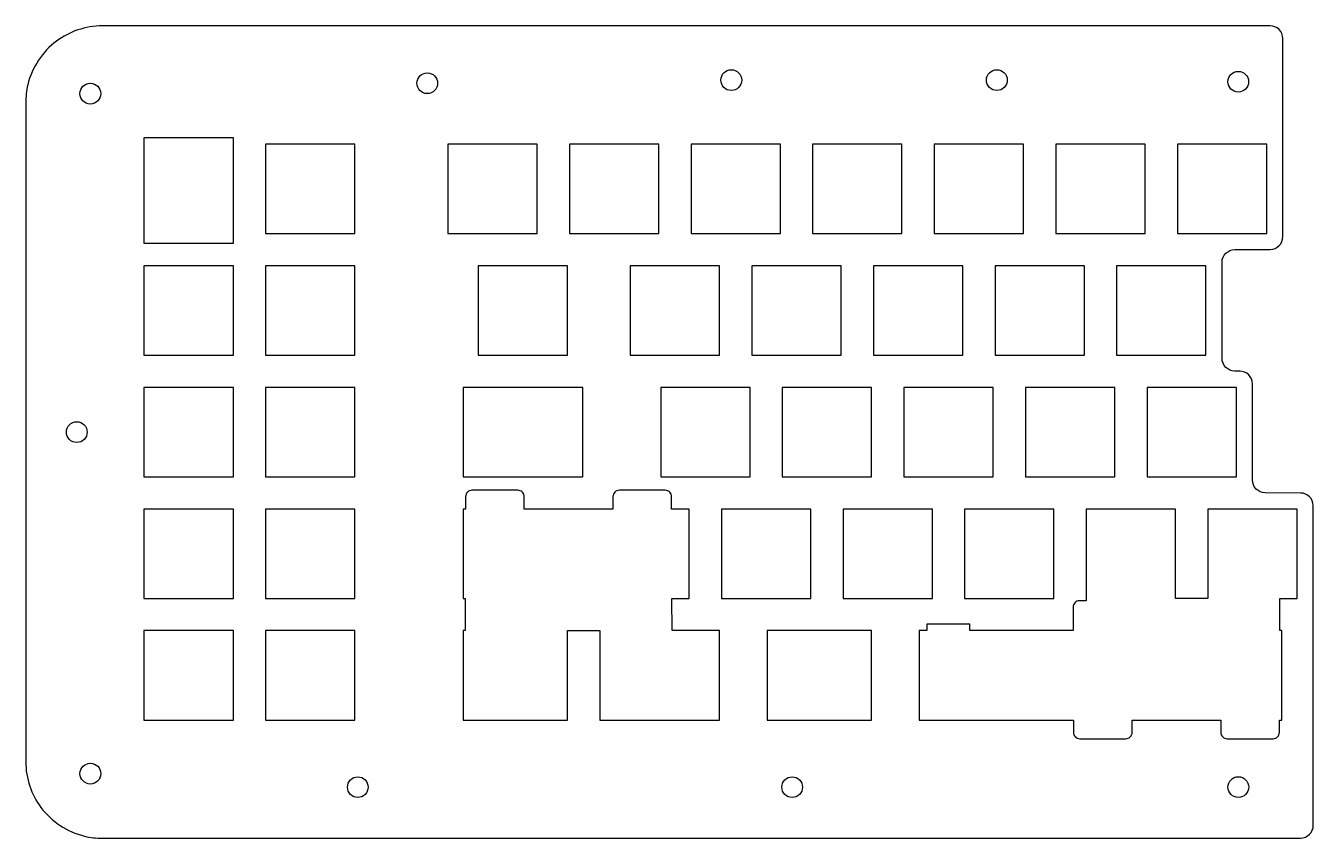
# Model space of a CAD drawing. Header units: millimetres. Extents: x -185 to 17, y -139 to -12.
import ezdxf

# ---------------------------------------------------------------- set-up
doc = ezdxf.new("R2010")
doc.units = ezdxf.units.MM
doc.layers.get('0').update_dxf_attribs({"linetype": 'CONTINUOUS'})

msp = doc.modelspace()

# ---------------------------------------------------------------- linework, layer by layer
for p, q in [((10.02, -11.67), (-172.96, -11.69)), ((12.02, -21.68), (12.02, -13.67)), ((12.02, -21.7), (12.02, -21.68)), ((12.02, -44.7), (12.02, -21.7)), ((-184.96, -23.69), (-184.96, -126.94)), ((4.49, -46.71), (10.02, -46.7)), ((2.49, -63.77), (2.49, -48.71)), ((5.25, -65.77), (4.49, -65.77)), ((7.25, -82.83), (7.25, -67.77)), ((14.79, -84.86), (9.24, -84.83)), ((16.78, -128.91), (16.78, -86.86)), ((16.78, -136.91), (16.78, -128.93)), ((-172.96, -138.94), (14.78, -138.91))]:
    msp.add_line(p, q)
for points in [[(-152.43, -45.72), (-152.43, -29.22), (-166.43, -29.22), (-166.43, -45.72)], [(-147.38, -44.22), (-133.38, -44.22), (-133.38, -30.22), (-147.38, -30.22)], [(-104.81, -44.22), (-104.81, -30.22), (-118.81, -30.22), (-118.81, -44.22)], [(-99.76, -30.22), (-99.76, -44.22), (-85.76, -44.22), (-85.76, -30.22)], [(-66.71, -44.22), (-66.71, -30.22), (-80.71, -30.22), (-80.71, -44.22)], [(-61.66, -44.22), (-47.66, -44.22), (-47.66, -30.22), (-61.66, -30.22)], [(-42.61, -30.22), (-42.61, -44.22), (-28.61, -44.22), (-28.61, -30.22)], [(-9.56, -30.22), (-23.56, -30.22), (-23.56, -44.22), (-9.56, -44.22)], [(-4.51, -44.22), (9.49, -44.22), (9.49, -30.22), (-4.51, -30.22)], [(-166.43, -49.27), (-166.43, -63.27), (-152.43, -63.27), (-152.43, -49.27)], [(-133.38, -49.27), (-147.38, -49.27), (-147.38, -63.27), (-133.38, -63.27)], [(-114.05, -49.27), (-114.05, -63.27), (-100.05, -63.27), (-100.05, -49.27)], [(-90.23, -63.27), (-76.23, -63.27), (-76.23, -49.27), (-90.23, -49.27)], [(-71.18, -49.27), (-71.18, -63.27), (-57.18, -63.27), (-57.18, -49.27)], [(-38.13, -49.27), (-52.13, -49.27), (-52.13, -63.27), (-38.13, -63.27)], [(-19.08, -49.27), (-33.08, -49.27), (-33.08, -63.27), (-19.08, -63.27)], [(-0.03, -49.27), (-14.03, -49.27), (-14.03, -63.27), (-0.03, -63.27)], [(-152.43, -82.32), (-152.43, -68.32), (-166.43, -68.32), (-166.43, -82.32)], [(-147.38, -82.32), (-133.38, -82.32), (-133.38, -68.32), (-147.38, -68.32)], [(-116.43, -82.32), (-97.66, -82.32), (-97.66, -68.32), (-116.43, -68.32)], [(-71.47, -68.32), (-85.47, -68.32), (-85.47, -82.32), (-71.47, -82.32)], [(-66.42, -68.32), (-66.42, -82.32), (-52.42, -82.32), (-52.42, -68.32)], [(-47.37, -82.32), (-33.37, -82.32), (-33.37, -68.32), (-47.37, -68.32)], [(-28.32, -68.32), (-28.32, -82.32), (-14.32, -82.32), (-14.32, -68.32)], [(4.73, -82.32), (4.73, -68.32), (-9.27, -68.32), (-9.27, -82.32)], [(-166.43, -87.37), (-166.43, -101.37), (-152.43, -101.37), (-152.43, -87.37)], [(-133.38, -101.37), (-133.38, -87.37), (-147.38, -87.37), (-147.38, -101.37)], [(-61.95, -101.37), (-61.95, -87.37), (-75.95, -87.37), (-75.95, -101.37)], [(-42.9, -101.37), (-42.9, -87.37), (-56.9, -87.37), (-56.9, -101.37)], [(-23.85, -87.37), (-37.85, -87.37), (-37.85, -101.37), (-23.85, -101.37)], [(-166.43, -106.42), (-166.43, -120.42), (-152.43, -120.42), (-152.43, -106.42)], [(-133.38, -120.42), (-133.38, -106.42), (-147.38, -106.42), (-147.38, -120.42)], [(-52.42, -106.42), (-68.8, -106.42), (-68.8, -120.42), (-52.42, -120.42)]]:
    msp.add_lwpolyline(points, close=True)
for points in [[(-106.85, -87.37), (-106.85, -85.43, 0.414214), (-107.85, -84.43), (-115.04, -84.43, 0.414214), (-116.04, -85.43), (-116.04, -87.37), (-116.43, -87.37), (-116.43, -101.37), (-116.09, -101.37), (-116.11, -106.42), (-116.43, -106.42), (-116.43, -120.42), (-100.05, -120.42), (-100.05, -106.42), (-95, -106.42), (-95, -120.42), (-76.23, -120.42), (-76.23, -106.42), (-83.69, -106.42), (-83.71, -101.37), (-81, -101.37), (-81, -87.37), (-83.77, -87.37), (-83.77, -85.43, 0.414214), (-84.77, -84.43), (-91.95, -84.43, 0.414214), (-92.95, -85.43), (-92.95, -87.37)], [(2.3, -120.42), (2.3, -122.36, 0.414214), (3.3, -123.36), (10.48, -123.36, 0.414214), (11.48, -122.36), (11.48, -120.42), (11.87, -120.42), (11.87, -106.42), (11.54, -106.42), (11.56, -101.37), (14.25, -101.37), (14.25, -87.37), (0.25, -87.37), (0.25, -101.37), (-4.8, -101.37), (-4.8, -87.37), (-18.8, -87.37), (-18.8, -101.37), (-18.8, -101.74), (-19.86, -101.75, 0.414835), (-20.85, -102.75), (-20.84, -106.42), (-37.03, -106.42), (-37.03, -105.42), (-43.78, -105.42), (-43.78, -106.42), (-44.99, -106.42), (-44.99, -120.42), (-20.79, -120.42), (-20.79, -122.36, 0.414214), (-19.79, -123.36), (-12.6, -123.36, 0.414214), (-11.6, -122.36), (-11.6, -120.42)]]:
    msp.add_lwpolyline(points, format="xyb", close=True)
for centre, radius in [((-122.04, -20.67), 1.62), ((-74.41, -20.18), 1.63), ((-32.8, -20.18), 1.63), ((5.03, -20.43), 1.62), ((-174.84, -22.3), 1.63), ((-176.96, -75.32), 1.63), ((-174.83, -128.82), 1.63), ((-132.93, -130.94), 1.62), ((-64.87, -130.94), 1.62), ((5.04, -130.93), 1.62)]:
    msp.add_circle(centre, radius)
for centre, start, end in [((10.02, -13.67), -0.0003, 90.0069), ((14.78, -136.91), -90, 0.0004)]:
    msp.add_arc(centre, 2, start, end)
for points, knots in [([(-172.96, -11.69), (-175.61, -11.69), (-178.14, -12.58), (-180.14, -14.07), (-182.35, -15.73), (-183.97, -18.13), (-184.64, -20.92), (-184.85, -21.82), (-184.96, -22.75), (-184.96, -23.69)], [6, 6, 6, 6, 6.405692, 6.405692, 6.405692, 6.85574, 6.85574, 6.85574, 7, 7, 7, 7]), ([(-184.96, -126.94), (-184.96, -129.59), (-184.07, -132.12), (-182.58, -134.11), (-180.93, -136.33), (-178.52, -137.95), (-175.73, -138.62), (-174.83, -138.83), (-173.9, -138.94), (-172.96, -138.94)], [8, 8, 8, 8, 8.405542, 8.405542, 8.405542, 8.855516, 8.855516, 8.855516, 9, 9, 9, 9])]:
    msp.add_open_spline(points, degree=3, knots=knots)
for points in [[(10.02, -46.7), (11.12, -46.7), (12.02, -45.8), (12.02, -44.7)], [(2.49, -48.71), (2.49, -47.61), (3.38, -46.72), (4.49, -46.71)], [(4.49, -65.77), (3.39, -65.77), (2.49, -64.87), (2.49, -63.77)], [(7.25, -67.77), (7.25, -66.66), (6.36, -65.77), (5.25, -65.77)], [(9.24, -84.83), (8.14, -84.82), (7.25, -83.93), (7.25, -82.83)], [(16.78, -86.86), (16.78, -85.76), (15.89, -84.87), (14.79, -84.86)], [(16.78, -128.93), (16.78, -128.92), (16.78, -128.92), (16.78, -128.91)]]:
    msp.add_open_spline(points, degree=3)

doc.saveas('drawing.dxf')
